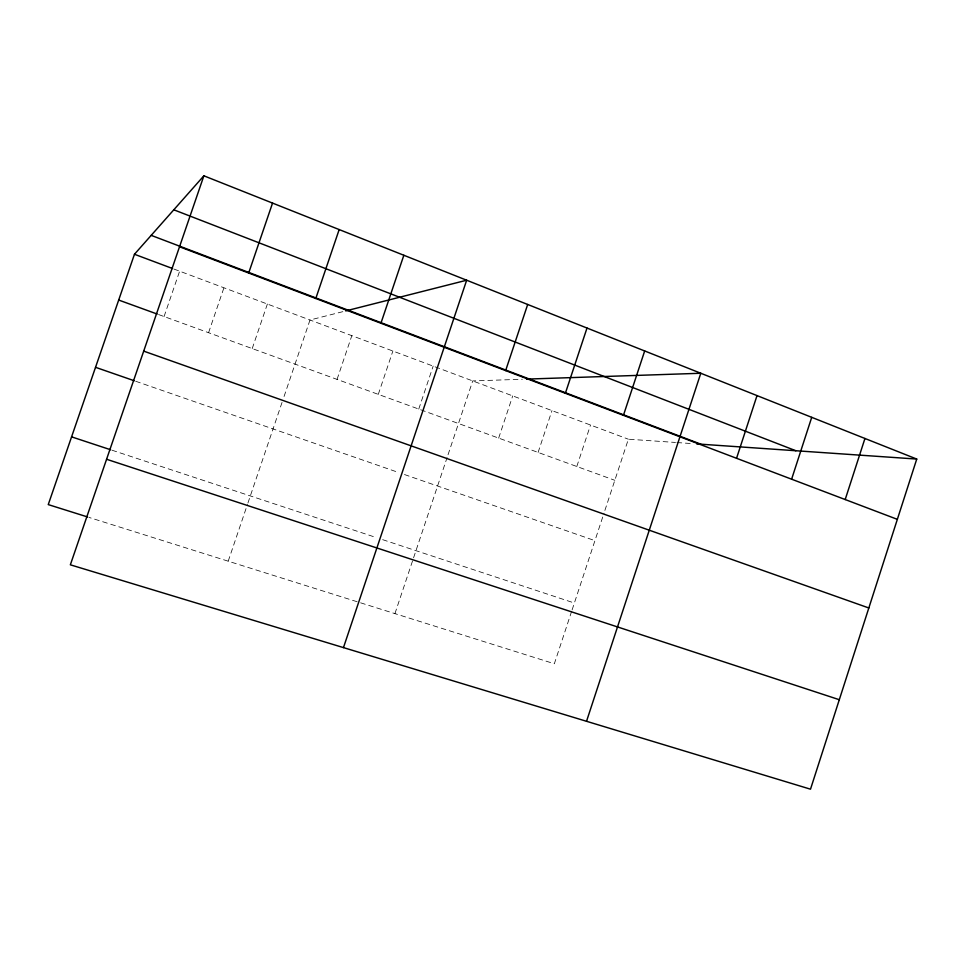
<?xml version="1.0" encoding="UTF-8"?>
<svg xmlns="http://www.w3.org/2000/svg" width="965" height="965" viewBox="0 0 965 965"><rect width="100%" height="100%" fill="white"/><g stroke="black" fill="none" stroke-linecap="round" stroke-linejoin="round"><path stroke-width="0.72" stroke-dasharray="4.83 3.62" d="M576.805 466.493L590.52 425.034M571.642 611.291L554.344 663.751L88.949 517.397M572.1 609.916L603.981 513.199M604.886 510.449L628.372 439.208L675.512 442.453M538.096 452.428L551.98 410.595M394.926 613.619L413.104 559.242M413.575 557.818L447.084 457.591M448.037 454.744L472.717 380.922L522.33 379.257M498.664 438.098L512.717 395.903M418.75 409.076L433.164 366.109M337.05 379.39L351.827 335.663M378.28 394.371L392.876 351.031M228.21 561.184L247.45 504.43M247.933 503.018L283.095 399.317M284.06 396.494L309.994 319.994L344.421 311.261M208.573 332.708L223.928 287.775M252.215 348.57L267.377 304.035M164.074 316.544L179.635 271.189M676.948 442.549L691.073 443.526M112.012 450.209L375.711 537.36M382.647 539.664L574.368 603.016M135.679 381.247L397.592 472.15M404.48 474.539L594.935 540.641M158.574 314.542L614.826 480.305M173.977 269.066L628.372 439.208"/><path stroke-width="1.45" d="M916.75 459.063L810.504 789.189L70.349 564.815L203.88 175.811L916.75 459.063L696.694 443.912M845.195 499.544L864.942 438.484M791.614 479.195L811.722 417.338M736.548 458.291L757.018 395.602M586.527 721.289L700.795 373.262L526.528 379.112M623.438 415.336L644.68 350.958M565.369 393.274L587.01 328.04M505.636 370.596L527.686 304.47M343.468 647.611L466.662 280.224L345.723 310.923M380.922 323.239L403.84 255.267M315.784 298.499L339.173 229.573M248.68 273.023L272.54 203.096M203.88 175.811L134.461 254.265L48.25 504.599L87.55 516.951M106.584 459.268L839.297 699.709M71.579 436.856L110.613 449.75M95.535 367.315L134.292 380.765M143.701 351.127L868.826 607.974M118.695 300.055L157.198 314.047M134.461 254.265L172.566 268.535M151.191 235.364L700.916 444.202M179.526 246.763L897.353 519.351M173.809 209.803L795.86 450.739"/></g></svg>
